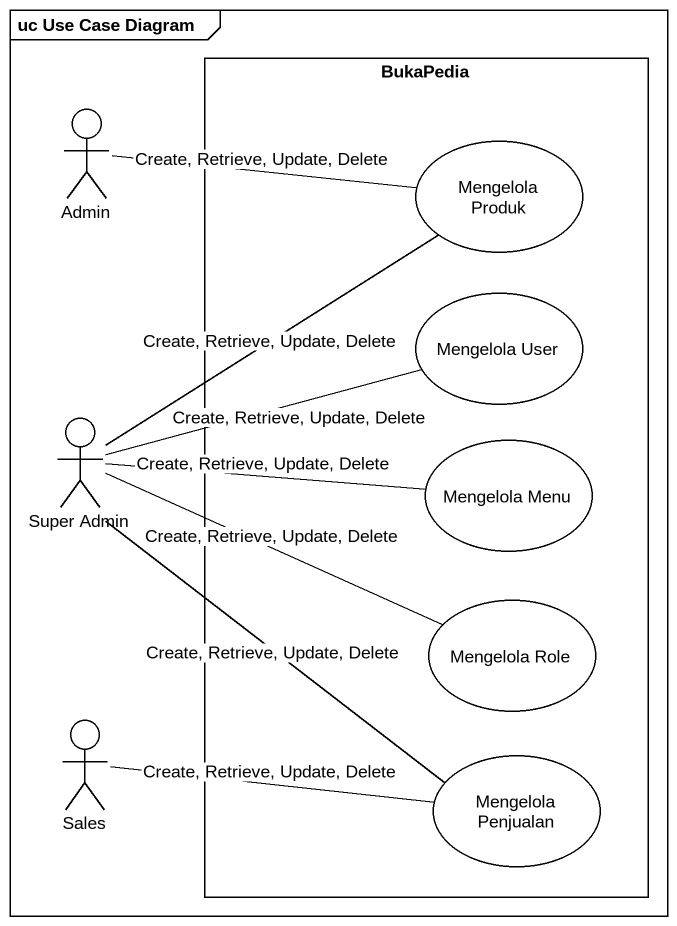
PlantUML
@startuml
mainframe uc Use Case Diagram
rectangle BukaPedia {
  usecase "Mengelola Produk" as Mengelola_Produk
  usecase "Mengelola User" as Mengelola_User
  usecase "Mengelola Menu" as Mengelola_Menu
  usecase "Mengelola Role" as Mengelola_Role
  usecase "Mengelola Penjualan" as Mengelola_Penjualan
}
actor Admin
actor "Super Admin" as Super_Admin
actor Sales
Admin -right- Mengelola_Produk : Create, Retrieve, Update, Delete
Super_Admin -up- Mengelola_Produk : Create, Retrieve, Update, Delete
Super_Admin -right- Mengelola_User : Create, Retrieve, Update, Delete
Super_Admin -right- Mengelola_Menu : Create, Retrieve, Update, Delete
Super_Admin -right- Mengelola_Role : Create, Retrieve, Update, Delete
Super_Admin -- Mengelola_Penjualan : Create, Retrieve, Update, Delete
Sales -right- Mengelola_Penjualan : Create, Retrieve, Update, Delete
@enduml
